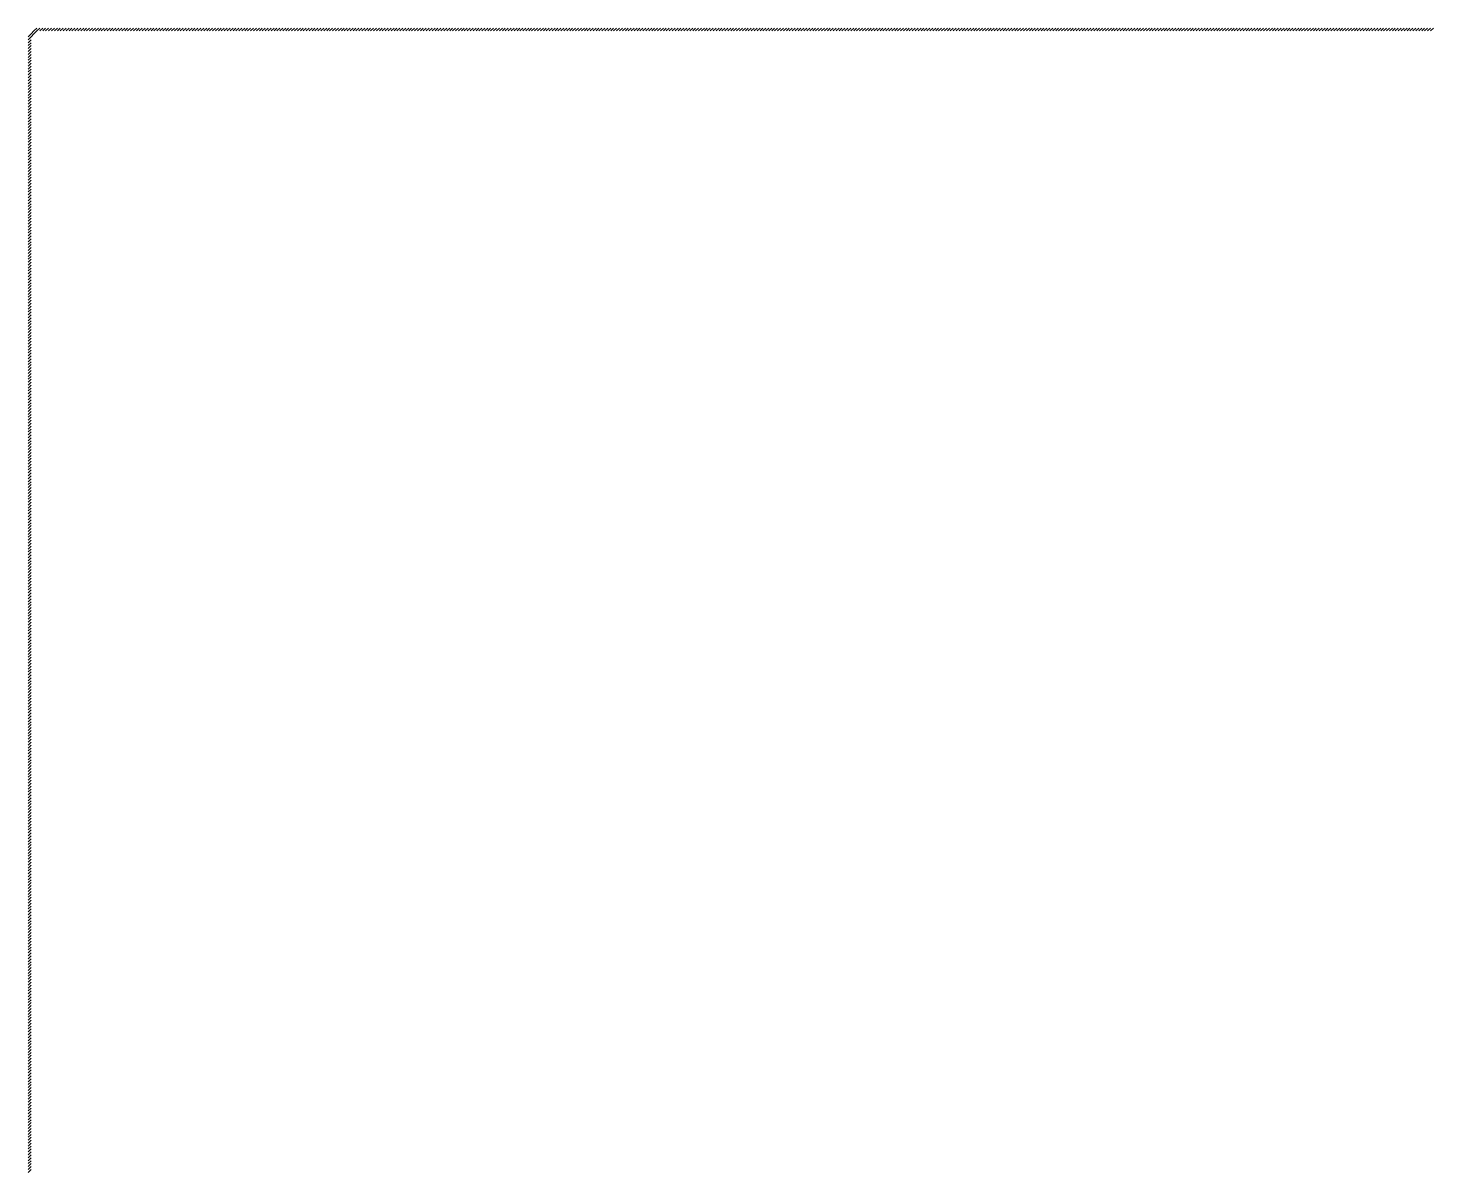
# Model space of a CAD drawing. Header units: metres. Extents: x 5 to 1923, y 5 to 1083.
# Drawn here: x 5 to 484.5, y 692.5 to 1083 of the extents above; entities that cross this region are included whole.
import ezdxf

# ---------------------------------------------------------------- set-up
doc = ezdxf.new("R2010")
doc.units = ezdxf.units.M

msp = doc.modelspace()

# ---------------------------------------------------------------- linework, layer by layer
for p, q in [((5, 1080), (6, 1081)), ((5, 1079), (6, 1080)), ((5, 1078), (6, 1079)), ((6, 1081), (7, 1082)), ((6, 1080), (7, 1081)), ((7, 1082), (8, 1083)), ((7, 1081), (8, 1082)), ((8, 1082), (9, 1083)), ((9, 1082), (10, 1083)), ((10, 1082), (11, 1083)), ((11, 1082), (12, 1083)), ((12, 1082), (13, 1083)), ((13, 1082), (14, 1083)), ((14, 1082), (15, 1083)), ((15, 1082), (16, 1083)), ((16, 1082), (17, 1083)), ((17, 1082), (18, 1083)), ((18, 1082), (19, 1083)), ((19, 1082), (20, 1083)), ((20, 1082), (21, 1083)), ((21, 1082), (22, 1083)), ((22, 1082), (23, 1083)), ((23, 1082), (24, 1083)), ((24, 1082), (25, 1083)), ((25, 1082), (26, 1083)), ((26, 1082), (27, 1083)), ((27, 1082), (28, 1083)), ((28, 1082), (29, 1083)), ((29, 1082), (30, 1083)), ((30, 1082), (31, 1083)), ((31, 1082), (32, 1083)), ((32, 1082), (33, 1083)), ((33, 1082), (34, 1083)), ((34, 1082), (35, 1083)), ((35, 1082), (36, 1083)), ((36, 1082), (37, 1083)), ((37, 1082), (38, 1083)), ((38, 1082), (39, 1083)), ((39, 1082), (40, 1083)), ((40, 1082), (41, 1083)), ((41, 1082), (42, 1083)), ((42, 1082), (43, 1083)), ((43, 1082), (44, 1083)), ((44, 1082), (45, 1083)), ((45, 1082), (46, 1083)), ((46, 1082), (47, 1083)), ((47, 1082), (48, 1083)), ((48, 1082), (49, 1083)), ((49, 1082), (50, 1083)), ((50, 1082), (51, 1083)), ((51, 1082), (52, 1083)), ((52, 1082), (53, 1083)), ((53, 1082), (54, 1083)), ((54, 1082), (55, 1083)), ((55, 1082), (56, 1083)), ((56, 1082), (57, 1083)), ((57, 1082), (58, 1083)), ((58, 1082), (59, 1083)), ((59, 1082), (60, 1083)), ((60, 1082), (61, 1083)), ((61, 1082), (62, 1083)), ((62, 1082), (63, 1083)), ((63, 1082), (64, 1083)), ((64, 1082), (65, 1083)), ((65, 1082), (66, 1083)), ((66, 1082), (67, 1083)), ((67, 1082), (68, 1083)), ((68, 1082), (69, 1083)), ((69, 1082), (70, 1083)), ((70, 1082), (71, 1083)), ((71, 1082), (72, 1083)), ((72, 1082), (73, 1083)), ((73, 1082), (74, 1083)), ((74, 1082), (75, 1083)), ((75, 1082), (76, 1083)), ((76, 1082), (77, 1083)), ((77, 1082), (78, 1083)), ((78, 1082), (79, 1083)), ((79, 1082), (80, 1083)), ((80, 1082), (81, 1083)), ((81, 1082), (82, 1083)), ((82, 1082), (83, 1083)), ((83, 1082), (84, 1083)), ((84, 1082), (85, 1083)), ((85, 1082), (86, 1083)), ((86, 1082), (87, 1083)), ((87, 1082), (88, 1083)), ((88, 1082), (89, 1083)), ((89, 1082), (90, 1083)), ((90, 1082), (91, 1083)), ((91, 1082), (92, 1083)), ((92, 1082), (93, 1083)), ((93, 1082), (94, 1083)), ((94, 1082), (95, 1083)), ((95, 1082), (96, 1083)), ((96, 1082), (97, 1083)), ((97, 1082), (98, 1083)), ((98, 1082), (99, 1083)), ((99, 1082), (100, 1083)), ((100, 1082), (101, 1083)), ((101, 1082), (102, 1083)), ((102, 1082), (103, 1083)), ((103, 1082), (104, 1083)), ((104, 1082), (105, 1083)), ((105, 1082), (106, 1083)), ((106, 1082), (107, 1083)), ((107, 1082), (108, 1083)), ((108, 1082), (109, 1083)), ((109, 1082), (110, 1083)), ((110, 1082), (111, 1083)), ((111, 1082), (112, 1083)), ((112, 1082), (113, 1083)), ((113, 1082), (114, 1083)), ((114, 1082), (115, 1083)), ((115, 1082), (116, 1083)), ((116, 1082), (117, 1083)), ((117, 1082), (118, 1083)), ((118, 1082), (119, 1083)), ((119, 1082), (120, 1083)), ((120, 1082), (121, 1083)), ((121, 1082), (122, 1083)), ((122, 1082), (123, 1083)), ((123, 1082), (124, 1083)), ((124, 1082), (125, 1083)), ((125, 1082), (126, 1083)), ((126, 1082), (127, 1083)), ((127, 1082), (128, 1083)), ((128, 1082), (129, 1083)), ((129, 1082), (130, 1083)), ((130, 1082), (131, 1083)), ((131, 1082), (132, 1083)), ((132, 1082), (133, 1083)), ((133, 1082), (134, 1083)), ((134, 1082), (135, 1083)), ((135, 1082), (136, 1083)), ((136, 1082), (137, 1083)), ((137, 1082), (138, 1083)), ((138, 1082), (139, 1083)), ((139, 1082), (140, 1083)), ((140, 1082), (141, 1083)), ((141, 1082), (142, 1083)), ((142, 1082), (143, 1083)), ((143, 1082), (144, 1083)), ((144, 1082), (145, 1083)), ((145, 1082), (146, 1083)), ((146, 1082), (147, 1083)), ((147, 1082), (148, 1083)), ((148, 1082), (149, 1083)), ((149, 1082), (150, 1083)), ((150, 1082), (151, 1083)), ((151, 1082), (152, 1083)), ((152, 1082), (153, 1083)), ((153, 1082), (154, 1083)), ((154, 1082), (155, 1083)), ((155, 1082), (156, 1083)), ((156, 1082), (157, 1083)), ((157, 1082), (158, 1083)), ((158, 1082), (159, 1083)), ((159, 1082), (160, 1083)), ((160, 1082), (161, 1083)), ((161, 1082), (162, 1083)), ((162, 1082), (163, 1083)), ((163, 1082), (164, 1083)), ((164, 1082), (165, 1083)), ((165, 1082), (166, 1083)), ((166, 1082), (167, 1083)), ((167, 1082), (168, 1083)), ((168, 1082), (169, 1083)), ((169, 1082), (170, 1083)), ((170, 1082), (171, 1083)), ((171, 1082), (172, 1083)), ((172, 1082), (173, 1083)), ((173, 1082), (174, 1083)), ((174, 1082), (175, 1083)), ((175, 1082), (176, 1083)), ((176, 1082), (177, 1083)), ((177, 1082), (178, 1083)), ((178, 1082), (179, 1083)), ((179, 1082), (180, 1083)), ((180, 1082), (181, 1083)), ((181, 1082), (182, 1083)), ((182, 1082), (183, 1083)), ((183, 1082), (184, 1083)), ((184, 1082), (185, 1083)), ((185, 1082), (186, 1083)), ((186, 1082), (187, 1083)), ((187, 1082), (188, 1083)), ((188, 1082), (189, 1083)), ((189, 1082), (190, 1083)), ((190, 1082), (191, 1083)), ((191, 1082), (192, 1083)), ((192, 1082), (193, 1083)), ((193, 1082), (194, 1083)), ((194, 1082), (195, 1083)), ((195, 1082), (196, 1083)), ((196, 1082), (197, 1083)), ((197, 1082), (198, 1083)), ((198, 1082), (199, 1083)), ((199, 1082), (200, 1083)), ((200, 1082), (201, 1083)), ((201, 1082), (202, 1083)), ((202, 1082), (203, 1083)), ((203, 1082), (204, 1083)), ((204, 1082), (205, 1083)), ((205, 1082), (206, 1083)), ((206, 1082), (207, 1083)), ((207, 1082), (208, 1083)), ((208, 1082), (209, 1083)), ((209, 1082), (210, 1083)), ((210, 1082), (211, 1083)), ((211, 1082), (212, 1083)), ((212, 1082), (213, 1083)), ((213, 1082), (214, 1083)), ((214, 1082), (215, 1083)), ((215, 1082), (216, 1083)), ((216, 1082), (217, 1083)), ((217, 1082), (218, 1083)), ((218, 1082), (219, 1083)), ((219, 1082), (220, 1083)), ((220, 1082), (221, 1083)), ((221, 1082), (222, 1083)), ((222, 1082), (223, 1083)), ((223, 1082), (224, 1083)), ((224, 1082), (225, 1083)), ((225, 1082), (226, 1083)), ((226, 1082), (227, 1083)), ((227, 1082), (228, 1083)), ((228, 1082), (229, 1083)), ((229, 1082), (230, 1083)), ((230, 1082), (231, 1083)), ((231, 1082), (232, 1083)), ((232, 1082), (233, 1083)), ((233, 1082), (234, 1083)), ((234, 1082), (235, 1083)), ((235, 1082), (236, 1083)), ((236, 1082), (237, 1083)), ((237, 1082), (238, 1083)), ((238, 1082), (239, 1083)), ((239, 1082), (240, 1083)), ((240, 1082), (241, 1083)), ((241, 1082), (242, 1083)), ((242, 1082), (243, 1083)), ((243, 1082), (244, 1083)), ((244, 1082), (245, 1083)), ((245, 1082), (246, 1083)), ((246, 1082), (247, 1083)), ((247, 1082), (248, 1083)), ((248, 1082), (249, 1083)), ((249, 1082), (250, 1083)), ((250, 1082), (251, 1083)), ((251, 1082), (252, 1083)), ((252, 1082), (253, 1083)), ((253, 1082), (254, 1083)), ((254, 1082), (255, 1083)), ((255, 1082), (256, 1083)), ((256, 1082), (257, 1083)), ((257, 1082), (258, 1083)), ((258, 1082), (259, 1083)), ((259, 1082), (260, 1083)), ((260, 1082), (261, 1083)), ((261, 1082), (262, 1083)), ((262, 1082), (263, 1083)), ((263, 1082), (264, 1083)), ((264, 1082), (265, 1083)), ((265, 1082), (266, 1083)), ((266, 1082), (267, 1083)), ((267, 1082), (268, 1083)), ((268, 1082), (269, 1083)), ((269, 1082), (270, 1083)), ((270, 1082), (271, 1083)), ((271, 1082), (272, 1083)), ((272, 1082), (273, 1083)), ((273, 1082), (274, 1083)), ((274, 1082), (275, 1083)), ((275, 1082), (276, 1083)), ((276, 1082), (277, 1083)), ((277, 1082), (278, 1083)), ((278, 1082), (279, 1083)), ((279, 1082), (280, 1083)), ((280, 1082), (281, 1083)), ((281, 1082), (282, 1083)), ((282, 1082), (283, 1083)), ((283, 1082), (284, 1083)), ((284, 1082), (285, 1083)), ((285, 1082), (286, 1083)), ((286, 1082), (287, 1083)), ((287, 1082), (288, 1083)), ((288, 1082), (289, 1083)), ((289, 1082), (290, 1083)), ((290, 1082), (291, 1083)), ((291, 1082), (292, 1083)), ((292, 1082), (293, 1083)), ((293, 1082), (294, 1083)), ((294, 1082), (295, 1083)), ((295, 1082), (296, 1083)), ((296, 1082), (297, 1083)), ((297, 1082), (298, 1083)), ((298, 1082), (299, 1083)), ((299, 1082), (300, 1083)), ((300, 1082), (301, 1083)), ((301, 1082), (302, 1083)), ((302, 1082), (303, 1083)), ((303, 1082), (304, 1083)), ((304, 1082), (305, 1083)), ((305, 1082), (306, 1083)), ((306, 1082), (307, 1083)), ((307, 1082), (308, 1083)), ((308, 1082), (309, 1083)), ((309, 1082), (310, 1083)), ((310, 1082), (311, 1083)), ((311, 1082), (312, 1083)), ((312, 1082), (313, 1083)), ((313, 1082), (314, 1083)), ((314, 1082), (315, 1083)), ((315, 1082), (316, 1083)), ((316, 1082), (317, 1083)), ((317, 1082), (318, 1083)), ((318, 1082), (319, 1083)), ((319, 1082), (320, 1083)), ((320, 1082), (321, 1083)), ((321, 1082), (322, 1083)), ((322, 1082), (323, 1083)), ((323, 1082), (324, 1083)), ((324, 1082), (325, 1083)), ((325, 1082), (326, 1083)), ((326, 1082), (327, 1083)), ((327, 1082), (328, 1083)), ((328, 1082), (329, 1083)), ((329, 1082), (330, 1083)), ((330, 1082), (331, 1083)), ((331, 1082), (332, 1083)), ((332, 1082), (333, 1083)), ((333, 1082), (334, 1083)), ((334, 1082), (335, 1083)), ((335, 1082), (336, 1083)), ((336, 1082), (337, 1083)), ((337, 1082), (338, 1083)), ((338, 1082), (339, 1083)), ((339, 1082), (340, 1083)), ((340, 1082), (341, 1083)), ((341, 1082), (342, 1083)), ((342, 1082), (343, 1083)), ((343, 1082), (344, 1083)), ((344, 1082), (345, 1083)), ((345, 1082), (346, 1083)), ((346, 1082), (347, 1083)), ((347, 1082), (348, 1083)), ((348, 1082), (349, 1083)), ((349, 1082), (350, 1083)), ((350, 1082), (351, 1083)), ((351, 1082), (352, 1083)), ((352, 1082), (353, 1083)), ((353, 1082), (354, 1083)), ((354, 1082), (355, 1083)), ((355, 1082), (356, 1083)), ((356, 1082), (357, 1083)), ((357, 1082), (358, 1083)), ((358, 1082), (359, 1083)), ((359, 1082), (360, 1083)), ((360, 1082), (361, 1083)), ((361, 1082), (362, 1083)), ((362, 1082), (363, 1083)), ((363, 1082), (364, 1083)), ((364, 1082), (365, 1083)), ((365, 1082), (366, 1083)), ((366, 1082), (367, 1083)), ((367, 1082), (368, 1083)), ((368, 1082), (369, 1083)), ((369, 1082), (370, 1083)), ((370, 1082), (371, 1083)), ((371, 1082), (372, 1083)), ((372, 1082), (373, 1083)), ((373, 1082), (374, 1083)), ((374, 1082), (375, 1083)), ((375, 1082), (376, 1083)), ((376, 1082), (377, 1083)), ((377, 1082), (378, 1083)), ((378, 1082), (379, 1083)), ((379, 1082), (380, 1083)), ((380, 1082), (381, 1083)), ((381, 1082), (382, 1083)), ((382, 1082), (383, 1083)), ((383, 1082), (384, 1083)), ((384, 1082), (385, 1083)), ((385, 1082), (386, 1083)), ((386, 1082), (387, 1083)), ((387, 1082), (388, 1083)), ((388, 1082), (389, 1083)), ((389, 1082), (390, 1083)), ((390, 1082), (391, 1083)), ((391, 1082), (392, 1083)), ((392, 1082), (393, 1083)), ((393, 1082), (394, 1083)), ((394, 1082), (395, 1083)), ((395, 1082), (396, 1083)), ((396, 1082), (397, 1083)), ((397, 1082), (398, 1083)), ((398, 1082), (399, 1083)), ((399, 1082), (400, 1083)), ((400, 1082), (401, 1083)), ((401, 1082), (402, 1083)), ((402, 1082), (403, 1083)), ((403, 1082), (404, 1083)), ((404, 1082), (405, 1083)), ((405, 1082), (406, 1083)), ((406, 1082), (407, 1083)), ((407, 1082), (408, 1083)), ((408, 1082), (409, 1083)), ((409, 1082), (410, 1083)), ((410, 1082), (411, 1083)), ((411, 1082), (412, 1083)), ((412, 1082), (413, 1083)), ((413, 1082), (414, 1083)), ((414, 1082), (415, 1083)), ((415, 1082), (416, 1083)), ((416, 1082), (417, 1083)), ((417, 1082), (418, 1083)), ((418, 1082), (419, 1083)), ((419, 1082), (420, 1083)), ((420, 1082), (421, 1083)), ((421, 1082), (422, 1083)), ((422, 1082), (423, 1083)), ((423, 1082), (424, 1083)), ((424, 1082), (425, 1083)), ((425, 1082), (426, 1083)), ((426, 1082), (427, 1083)), ((427, 1082), (428, 1083)), ((428, 1082), (429, 1083)), ((429, 1082), (430, 1083)), ((430, 1082), (431, 1083)), ((431, 1082), (432, 1083)), ((432, 1082), (433, 1083)), ((433, 1082), (434, 1083)), ((434, 1082), (435, 1083)), ((435, 1082), (436, 1083)), ((436, 1082), (437, 1083)), ((437, 1082), (438, 1083)), ((438, 1082), (439, 1083)), ((439, 1082), (440, 1083)), ((440, 1082), (441, 1083)), ((441, 1082), (442, 1083)), ((442, 1082), (443, 1083)), ((443, 1082), (444, 1083)), ((444, 1082), (445, 1083)), ((445, 1082), (446, 1083)), ((446, 1082), (447, 1083)), ((447, 1082), (448, 1083)), ((448, 1082), (449, 1083)), ((449, 1082), (450, 1083)), ((450, 1082), (451, 1083)), ((451, 1082), (452, 1083)), ((452, 1082), (453, 1083)), ((453, 1082), (454, 1083)), ((454, 1082), (455, 1083)), ((455, 1082), (456, 1083)), ((456, 1082), (457, 1083)), ((457, 1082), (458, 1083)), ((458, 1082), (459, 1083)), ((459, 1082), (460, 1083)), ((460, 1082), (461, 1083)), ((461, 1082), (462, 1083)), ((462, 1082), (463, 1083)), ((463, 1082), (464, 1083)), ((464, 1082), (465, 1083)), ((465, 1082), (466, 1083)), ((466, 1082), (467, 1083)), ((467, 1082), (468, 1083)), ((468, 1082), (469, 1083)), ((469, 1082), (470, 1083)), ((470, 1082), (471, 1083)), ((471, 1082), (472, 1083)), ((472, 1082), (473, 1083)), ((473, 1082), (474, 1083)), ((474, 1082), (475, 1083)), ((475, 1082), (476, 1083)), ((476, 1082), (477, 1083)), ((477, 1082), (478, 1083)), ((478, 1082), (479, 1083)), ((479, 1082), (480, 1083)), ((480, 1082), (481, 1083)), ((481, 1082), (482, 1083)), ((482, 1082), (483, 1083)), ((483, 1082), (484, 1083)), ((484, 1082), (485, 1083)), ((5, 1077), (6, 1078)), ((5, 1076), (6, 1077)), ((5, 1075), (6, 1076)), ((5, 1074), (6, 1075)), ((5, 1073), (6, 1074)), ((5, 1072), (6, 1073)), ((5, 1071), (6, 1072)), ((5, 1070), (6, 1071)), ((5, 1069), (6, 1070)), ((5, 1068), (6, 1069)), ((5, 1067), (6, 1068)), ((5, 1066), (6, 1067)), ((5, 1065), (6, 1066)), ((5, 1064), (6, 1065)), ((5, 1063), (6, 1064)), ((5, 1062), (6, 1063)), ((5, 1061), (6, 1062)), ((5, 1060), (6, 1061)), ((5, 1059), (6, 1060)), ((5, 1058), (6, 1059)), ((5, 1057), (6, 1058)), ((5, 1056), (6, 1057)), ((5, 1055), (6, 1056)), ((5, 1054), (6, 1055)), ((5, 1053), (6, 1054)), ((5, 1052), (6, 1053)), ((5, 1051), (6, 1052)), ((5, 1050), (6, 1051)), ((5, 1049), (6, 1050)), ((5, 1048), (6, 1049)), ((5, 1047), (6, 1048)), ((5, 1046), (6, 1047)), ((5, 1045), (6, 1046)), ((5, 1044), (6, 1045)), ((5, 1043), (6, 1044)), ((5, 1042), (6, 1043)), ((5, 1041), (6, 1042)), ((5, 1040), (6, 1041)), ((5, 1039), (6, 1040)), ((5, 1038), (6, 1039)), ((5, 1037), (6, 1038)), ((5, 1036), (6, 1037)), ((5, 1035), (6, 1036)), ((5, 1034), (6, 1035)), ((5, 1033), (6, 1034)), ((5, 1032), (6, 1033)), ((5, 1031), (6, 1032)), ((5, 1030), (6, 1031)), ((5, 1029), (6, 1030)), ((5, 1028), (6, 1029)), ((5, 1027), (6, 1028)), ((5, 1026), (6, 1027)), ((5, 1025), (6, 1026)), ((5, 1024), (6, 1025)), ((5, 1023), (6, 1024)), ((5, 1022), (6, 1023)), ((5, 1021), (6, 1022)), ((5, 1020), (6, 1021)), ((5, 1019), (6, 1020)), ((5, 1018), (6, 1019)), ((5, 1017), (6, 1018)), ((5, 1016), (6, 1017)), ((5, 1015), (6, 1016)), ((5, 1014), (6, 1015)), ((5, 1013), (6, 1014)), ((5, 1012), (6, 1013)), ((5, 1011), (6, 1012)), ((5, 1010), (6, 1011)), ((5, 1009), (6, 1010)), ((5, 1008), (6, 1009)), ((5, 1007), (6, 1008)), ((5, 1006), (6, 1007)), ((5, 1005), (6, 1006)), ((5, 1004), (6, 1005)), ((5, 1003), (6, 1004)), ((5, 1002), (6, 1003)), ((5, 1001), (6, 1002)), ((5, 1000), (6, 1001)), ((5, 999), (6, 1000)), ((5, 998), (6, 999)), ((5, 997), (6, 998)), ((5, 996), (6, 997)), ((5, 995), (6, 996)), ((5, 994), (6, 995)), ((5, 993), (6, 994)), ((5, 992), (6, 993)), ((5, 991), (6, 992)), ((5, 990), (6, 991)), ((5, 989), (6, 990)), ((5, 988), (6, 989)), ((5, 987), (6, 988)), ((5, 986), (6, 987)), ((5, 985), (6, 986)), ((5, 984), (6, 985)), ((5, 983), (6, 984)), ((5, 982), (6, 983)), ((5, 981), (6, 982)), ((5, 980), (6, 981)), ((5, 979), (6, 980)), ((5, 978), (6, 979)), ((5, 977), (6, 978)), ((5, 976), (6, 977)), ((5, 975), (6, 976)), ((5, 974), (6, 975)), ((5, 973), (6, 974)), ((5, 972), (6, 973)), ((5, 971), (6, 972)), ((5, 970), (6, 971)), ((5, 969), (6, 970)), ((5, 968), (6, 969)), ((5, 967), (6, 968)), ((5, 966), (6, 967)), ((5, 965), (6, 966)), ((5, 964), (6, 965)), ((5, 963), (6, 964)), ((5, 962), (6, 963)), ((5, 961), (6, 962)), ((5, 960), (6, 961)), ((5, 959), (6, 960)), ((5, 958), (6, 959)), ((5, 957), (6, 958)), ((5, 956), (6, 957)), ((5, 955), (6, 956)), ((5, 954), (6, 955)), ((5, 953), (6, 954)), ((5, 952), (6, 953)), ((5, 951), (6, 952)), ((5, 950), (6, 951)), ((5, 949), (6, 950)), ((5, 948), (6, 949)), ((5, 947), (6, 948)), ((5, 946), (6, 947)), ((5, 945), (6, 946)), ((5, 944), (6, 945)), ((5, 943), (6, 944)), ((5, 942), (6, 943)), ((5, 941), (6, 942)), ((5, 940), (6, 941)), ((5, 939), (6, 940)), ((5, 938), (6, 939)), ((5, 937), (6, 938)), ((5, 936), (6, 937)), ((5, 935), (6, 936)), ((5, 934), (6, 935)), ((5, 933), (6, 934)), ((5, 932), (6, 933)), ((5, 931), (6, 932)), ((5, 930), (6, 931)), ((5, 929), (6, 930)), ((5, 928), (6, 929)), ((5, 927), (6, 928)), ((5, 926), (6, 927)), ((5, 925), (6, 926)), ((5, 924), (6, 925)), ((5, 923), (6, 924)), ((5, 922), (6, 923)), ((5, 921), (6, 922)), ((5, 920), (6, 921)), ((5, 919), (6, 920)), ((5, 918), (6, 919)), ((5, 917), (6, 918)), ((5, 916), (6, 917)), ((5, 915), (6, 916)), ((5, 914), (6, 915)), ((5, 913), (6, 914)), ((5, 912), (6, 913)), ((5, 911), (6, 912)), ((5, 910), (6, 911)), ((5, 909), (6, 910)), ((5, 908), (6, 909)), ((5, 907), (6, 908)), ((5, 906), (6, 907)), ((5, 905), (6, 906)), ((5, 904), (6, 905)), ((5, 903), (6, 904)), ((5, 902), (6, 903)), ((5, 901), (6, 902)), ((5, 900), (6, 901)), ((5, 899), (6, 900)), ((5, 898), (6, 899)), ((5, 897), (6, 898)), ((5, 896), (6, 897)), ((5, 895), (6, 896)), ((5, 894), (6, 895)), ((5, 893), (6, 894)), ((5, 892), (6, 893)), ((5, 891), (6, 892)), ((5, 890), (6, 891)), ((5, 889), (6, 890)), ((5, 888), (6, 889)), ((5, 887), (6, 888)), ((5, 886), (6, 887)), ((5, 885), (6, 886)), ((5, 884), (6, 885)), ((5, 883), (6, 884)), ((5, 882), (6, 883)), ((5, 881), (6, 882)), ((5, 880), (6, 881)), ((5, 879), (6, 880)), ((5, 878), (6, 879)), ((5, 877), (6, 878)), ((5, 876), (6, 877)), ((5, 875), (6, 876)), ((5, 874), (6, 875)), ((5, 873), (6, 874)), ((5, 872), (6, 873)), ((5, 871), (6, 872)), ((5, 870), (6, 871)), ((5, 869), (6, 870)), ((5, 868), (6, 869)), ((5, 867), (6, 868)), ((5, 866), (6, 867)), ((5, 865), (6, 866)), ((5, 864), (6, 865)), ((5, 863), (6, 864)), ((5, 862), (6, 863)), ((5, 861), (6, 862)), ((5, 860), (6, 861)), ((5, 859), (6, 860)), ((5, 858), (6, 859)), ((5, 857), (6, 858)), ((5, 856), (6, 857)), ((5, 855), (6, 856)), ((5, 854), (6, 855)), ((5, 853), (6, 854)), ((5, 852), (6, 853)), ((5, 851), (6, 852)), ((5, 850), (6, 851)), ((5, 849), (6, 850)), ((5, 848), (6, 849)), ((5, 847), (6, 848)), ((5, 846), (6, 847)), ((5, 845), (6, 846)), ((5, 844), (6, 845)), ((5, 843), (6, 844)), ((5, 842), (6, 843)), ((5, 841), (6, 842)), ((5, 840), (6, 841)), ((5, 839), (6, 840)), ((5, 838), (6, 839)), ((5, 837), (6, 838)), ((5, 836), (6, 837)), ((5, 835), (6, 836)), ((5, 834), (6, 835)), ((5, 833), (6, 834)), ((5, 832), (6, 833)), ((5, 831), (6, 832)), ((5, 830), (6, 831)), ((5, 829), (6, 830)), ((5, 828), (6, 829)), ((5, 827), (6, 828)), ((5, 826), (6, 827)), ((5, 825), (6, 826)), ((5, 824), (6, 825)), ((5, 823), (6, 824)), ((5, 822), (6, 823)), ((5, 821), (6, 822)), ((5, 820), (6, 821)), ((5, 819), (6, 820)), ((5, 818), (6, 819)), ((5, 817), (6, 818)), ((5, 816), (6, 817)), ((5, 815), (6, 816)), ((5, 814), (6, 815)), ((5, 813), (6, 814)), ((5, 812), (6, 813)), ((5, 811), (6, 812)), ((5, 810), (6, 811)), ((5, 809), (6, 810)), ((5, 808), (6, 809)), ((5, 807), (6, 808)), ((5, 806), (6, 807)), ((5, 805), (6, 806)), ((5, 804), (6, 805)), ((5, 803), (6, 804)), ((5, 802), (6, 803)), ((5, 801), (6, 802)), ((5, 800), (6, 801)), ((5, 799), (6, 800)), ((5, 798), (6, 799)), ((5, 797), (6, 798)), ((5, 796), (6, 797)), ((5, 795), (6, 796)), ((5, 794), (6, 795)), ((5, 793), (6, 794)), ((5, 792), (6, 793)), ((5, 791), (6, 792)), ((5, 790), (6, 791)), ((5, 789), (6, 790)), ((5, 788), (6, 789)), ((5, 787), (6, 788)), ((5, 786), (6, 787)), ((5, 785), (6, 786)), ((5, 784), (6, 785)), ((5, 783), (6, 784)), ((5, 782), (6, 783)), ((5, 781), (6, 782)), ((5, 780), (6, 781)), ((5, 779), (6, 780)), ((5, 778), (6, 779)), ((5, 777), (6, 778)), ((5, 776), (6, 777)), ((5, 775), (6, 776)), ((5, 774), (6, 775)), ((5, 773), (6, 774)), ((5, 772), (6, 773)), ((5, 771), (6, 772)), ((5, 770), (6, 771)), ((5, 769), (6, 770)), ((5, 768), (6, 769)), ((5, 767), (6, 768)), ((5, 766), (6, 767)), ((5, 765), (6, 766)), ((5, 764), (6, 765)), ((5, 763), (6, 764)), ((5, 762), (6, 763)), ((5, 761), (6, 762)), ((5, 760), (6, 761)), ((5, 759), (6, 760)), ((5, 758), (6, 759)), ((5, 757), (6, 758)), ((5, 756), (6, 757)), ((5, 755), (6, 756)), ((5, 754), (6, 755)), ((5, 753), (6, 754)), ((5, 752), (6, 753)), ((5, 751), (6, 752)), ((5, 750), (6, 751)), ((5, 749), (6, 750)), ((5, 748), (6, 749)), ((5, 747), (6, 748)), ((5, 746), (6, 747)), ((5, 745), (6, 746)), ((5, 744), (6, 745)), ((5, 743), (6, 744)), ((5, 742), (6, 743)), ((5, 741), (6, 742)), ((5, 740), (6, 741)), ((5, 739), (6, 740)), ((5, 738), (6, 739)), ((5, 737), (6, 738)), ((5, 736), (6, 737)), ((5, 735), (6, 736)), ((5, 734), (6, 735)), ((5, 733), (6, 734)), ((5, 732), (6, 733)), ((5, 731), (6, 732)), ((5, 730), (6, 731)), ((5, 729), (6, 730)), ((5, 728), (6, 729)), ((5, 727), (6, 728)), ((5, 726), (6, 727)), ((5, 725), (6, 726)), ((5, 724), (6, 725)), ((5, 723), (6, 724)), ((5, 722), (6, 723)), ((5, 721), (6, 722)), ((5, 720), (6, 721)), ((5, 719), (6, 720)), ((5, 718), (6, 719)), ((5, 717), (6, 718)), ((5, 716), (6, 717)), ((5, 715), (6, 716)), ((5, 714), (6, 715)), ((5, 713), (6, 714)), ((5, 712), (6, 713)), ((5, 711), (6, 712)), ((5, 710), (6, 711)), ((5, 709), (6, 710)), ((5, 708), (6, 709)), ((5, 707), (6, 708)), ((5, 706), (6, 707)), ((5, 705), (6, 706)), ((5, 704), (6, 705)), ((5, 703), (6, 704)), ((5, 702), (6, 703)), ((5, 701), (6, 702)), ((5, 700), (6, 701)), ((5, 699), (6, 700)), ((5, 698), (6, 699)), ((5, 697), (6, 698)), ((5, 696), (6, 697)), ((5, 695), (6, 696)), ((5, 694), (6, 695)), ((5, 693), (6, 694)), ((5, 692), (6, 693))]:
    msp.add_line(p, q)

doc.saveas('drawing.dxf')
